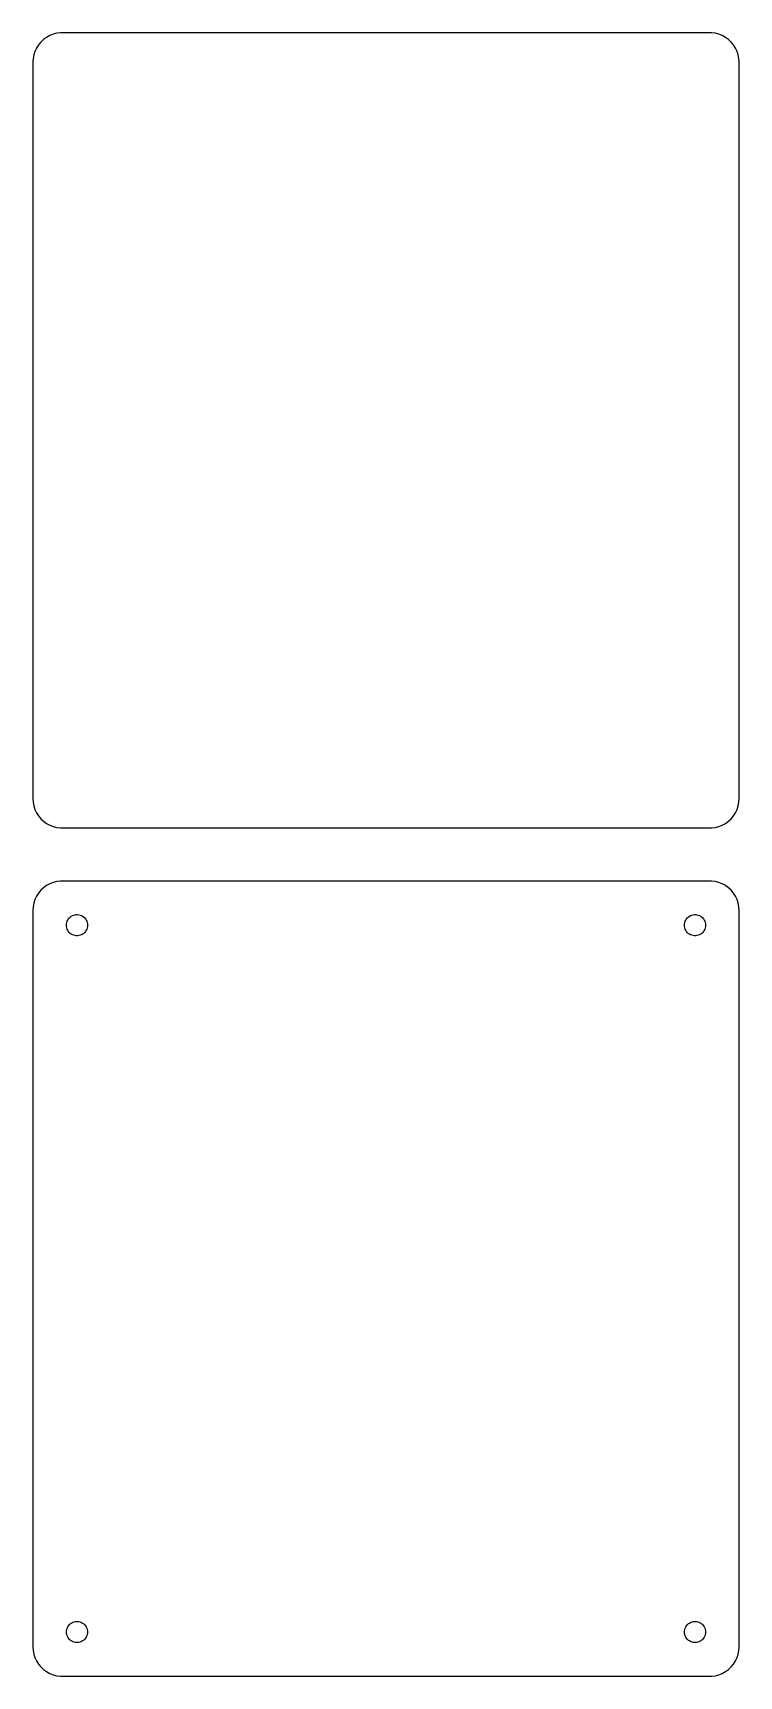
# Model space of a CAD drawing. Header units: metres. Extents: x -60 to 60, y 77 to 355.
import ezdxf

# ---------------------------------------------------------------- set-up
doc = ezdxf.new("R2010")
doc.units = ezdxf.units.M

msp = doc.modelspace()

# ---------------------------------------------------------------- linework, layer by layer
for p, q in [((-58.1871, 354.353), (-58.6448, 353.923)), ((-57.6791, 354.722), (-58.1871, 354.353)), ((-57.1289, 355.024), (-57.6791, 354.722)), ((-56.5451, 355.255), (-57.1289, 355.024)), ((-55.9369, 355.411), (-56.5451, 355.255)), ((-55.3139, 355.49), (-55.9369, 355.411)), ((55.3139, 355.49), (-55.3139, 355.49)), ((55.9369, 355.411), (55.3139, 355.49)), ((56.5451, 355.255), (55.9369, 355.411)), ((57.1289, 355.024), (56.5451, 355.255)), ((57.6791, 354.722), (57.1289, 355.024)), ((58.1871, 354.353), (57.6791, 354.722)), ((58.6448, 353.923), (58.1871, 354.353)), ((-59.8429, 351.743), (-59.9606, 351.127)), ((-59.6489, 352.341), (-59.8429, 351.743)), ((-59.3815, 352.909), (-59.6489, 352.341)), ((-59.0451, 353.439), (-59.3815, 352.909)), ((-58.6448, 353.923), (-59.0451, 353.439)), ((59.0451, 353.439), (58.6448, 353.923)), ((59.3815, 352.909), (59.0451, 353.439)), ((59.6489, 352.341), (59.3815, 352.909)), ((59.8429, 351.743), (59.6489, 352.341)), ((59.9606, 351.127), (59.8429, 351.743)), ((-59.9606, 351.127), (-60, 350.5)), ((-60, 350.5), (-60, 225.5)), ((60, 350.5), (59.9606, 351.127)), ((60, 225.5), (60, 350.5)), ((-60, 225.5), (-59.9606, 224.873)), ((-59.9606, 224.873), (-59.8429, 224.257)), ((-59.8429, 224.257), (-59.6489, 223.659)), ((-59.6489, 223.659), (-59.3815, 223.091)), ((59.3815, 223.091), (59.6489, 223.659)), ((59.6489, 223.659), (59.8429, 224.257)), ((59.8429, 224.257), (59.9606, 224.873)), ((59.9606, 224.873), (60, 225.5)), ((-59.3815, 223.091), (-59.0451, 222.561)), ((-59.0451, 222.561), (-58.6448, 222.077)), ((-58.6448, 222.077), (-58.1871, 221.647)), ((-58.1871, 221.647), (-57.6791, 221.278)), ((-57.6791, 221.278), (-57.1289, 220.976)), ((-57.1289, 220.976), (-56.5451, 220.745)), ((-56.5451, 220.745), (-55.9369, 220.589)), ((-55.9369, 220.589), (-55.3139, 220.51)), ((-55.3139, 220.51), (55.3139, 220.51)), ((55.3139, 220.51), (55.9369, 220.589)), ((55.9369, 220.589), (56.5451, 220.745)), ((56.5451, 220.745), (57.1289, 220.976)), ((57.1289, 220.976), (57.6791, 221.278)), ((57.6791, 221.278), (58.1871, 221.647)), ((58.1871, 221.647), (58.6448, 222.077)), ((58.6448, 222.077), (59.0451, 222.561)), ((59.0451, 222.561), (59.3815, 223.091)), ((-59.0451, 209.439), (-59.3815, 208.909)), ((-58.6448, 209.923), (-59.0451, 209.439)), ((-58.1871, 210.353), (-58.6448, 209.923)), ((-57.6791, 210.722), (-58.1871, 210.353)), ((-57.1289, 211.024), (-57.6791, 210.722)), ((-56.5451, 211.255), (-57.1289, 211.024)), ((-55.9369, 211.411), (-56.5451, 211.255)), ((-55.3139, 211.49), (-55.9369, 211.411)), ((55.3139, 211.49), (-55.3139, 211.49)), ((55.9369, 211.411), (55.3139, 211.49)), ((56.5451, 211.255), (55.9369, 211.411)), ((57.1289, 211.024), (56.5451, 211.255)), ((57.6791, 210.722), (57.1289, 211.024)), ((58.1871, 210.353), (57.6791, 210.722)), ((58.6448, 209.923), (58.1871, 210.353)), ((59.0451, 209.439), (58.6448, 209.923)), ((59.3815, 208.909), (59.0451, 209.439)), ((-59.9606, 207.127), (-60, 206.5)), ((-60, 206.5), (-60, 81.5)), ((-59.8429, 207.743), (-59.9606, 207.127)), ((-59.6489, 208.341), (-59.8429, 207.743)), ((-59.3815, 208.909), (-59.6489, 208.341)), ((59.6489, 208.341), (59.3815, 208.909)), ((59.8429, 207.743), (59.6489, 208.341)), ((59.9606, 207.127), (59.8429, 207.743)), ((60, 206.5), (59.9606, 207.127)), ((60, 81.5), (60, 206.5)), ((-54.3, 204), (-54.2858, 204.226)), ((-54.2858, 203.774), (-54.3, 204)), ((-54.2858, 204.226), (-54.2434, 204.448)), ((-54.2434, 203.552), (-54.2858, 203.774)), ((-54.2434, 204.448), (-54.1736, 204.663)), ((-54.1736, 204.663), (-54.0773, 204.867)), ((-54.0773, 204.867), (-53.9562, 205.058)), ((-53.9562, 205.058), (-53.8121, 205.232)), ((-53.8121, 205.232), (-53.6474, 205.387)), ((-53.6474, 205.387), (-53.4645, 205.52)), ((-53.4645, 205.52), (-53.2664, 205.629)), ((-53.2664, 205.629), (-53.0562, 205.712)), ((-53.0562, 205.712), (-52.8373, 205.768)), ((-52.8373, 205.768), (-52.613, 205.796)), ((-52.613, 205.796), (-52.387, 205.796)), ((-52.387, 205.796), (-52.1627, 205.768)), ((-52.1627, 205.768), (-51.9438, 205.712)), ((-51.9438, 205.712), (-51.7336, 205.629)), ((-51.7336, 205.629), (-51.5355, 205.52)), ((-51.5355, 205.52), (-51.3526, 205.387)), ((-51.3526, 205.387), (-51.1879, 205.232)), ((-51.1879, 205.232), (-51.0438, 205.058)), ((-51.0438, 205.058), (-50.9226, 204.867)), ((-50.9226, 204.867), (-50.8264, 204.663)), ((-50.8264, 204.663), (-50.7565, 204.448)), ((-50.7565, 204.448), (-50.7142, 204.226)), ((-50.7142, 203.774), (-50.7565, 203.552)), ((-50.7142, 204.226), (-50.7, 204)), ((-50.7, 204), (-50.7142, 203.774)), ((50.7, 204), (50.7142, 204.226)), ((50.7142, 203.774), (50.7, 204)), ((50.7142, 204.226), (50.7565, 204.448)), ((50.7565, 203.552), (50.7142, 203.774)), ((50.7565, 204.448), (50.8264, 204.663)), ((50.8264, 204.663), (50.9226, 204.867)), ((50.9226, 204.867), (51.0438, 205.058)), ((51.0438, 205.058), (51.1879, 205.232)), ((51.1879, 205.232), (51.3526, 205.387)), ((51.3526, 205.387), (51.5355, 205.52)), ((51.5355, 205.52), (51.7336, 205.629)), ((51.7336, 205.629), (51.9438, 205.712)), ((51.9438, 205.712), (52.1627, 205.768)), ((52.1627, 205.768), (52.387, 205.796)), ((52.387, 205.796), (52.613, 205.796)), ((52.613, 205.796), (52.8373, 205.768)), ((52.8373, 205.768), (53.0562, 205.712)), ((53.0562, 205.712), (53.2664, 205.629)), ((53.2664, 205.629), (53.4645, 205.52)), ((53.4645, 205.52), (53.6474, 205.387)), ((53.6474, 205.387), (53.8121, 205.232)), ((53.8121, 205.232), (53.9562, 205.058)), ((53.9562, 205.058), (54.0773, 204.867)), ((54.0773, 204.867), (54.1736, 204.663)), ((54.1736, 204.663), (54.2434, 204.448)), ((54.2434, 204.448), (54.2858, 204.226)), ((54.2858, 203.774), (54.2434, 203.552)), ((54.2858, 204.226), (54.3, 204)), ((54.3, 204), (54.2858, 203.774)), ((-54.1736, 203.337), (-54.2434, 203.552)), ((-54.0773, 203.133), (-54.1736, 203.337)), ((-53.9562, 202.942), (-54.0773, 203.133)), ((-53.8121, 202.768), (-53.9562, 202.942)), ((-53.6474, 202.613), (-53.8121, 202.768)), ((-53.4645, 202.48), (-53.6474, 202.613)), ((-53.2664, 202.371), (-53.4645, 202.48)), ((-53.0562, 202.288), (-53.2664, 202.371)), ((-52.8373, 202.232), (-53.0562, 202.288)), ((-52.613, 202.204), (-52.8373, 202.232)), ((-52.387, 202.204), (-52.613, 202.204)), ((-52.1627, 202.232), (-52.387, 202.204)), ((-51.9438, 202.288), (-52.1627, 202.232)), ((-51.7336, 202.371), (-51.9438, 202.288)), ((-51.5355, 202.48), (-51.7336, 202.371)), ((-51.3526, 202.613), (-51.5355, 202.48)), ((-51.1879, 202.768), (-51.3526, 202.613)), ((-51.0438, 202.942), (-51.1879, 202.768)), ((-50.9226, 203.133), (-51.0438, 202.942)), ((-50.8264, 203.337), (-50.9226, 203.133)), ((-50.7565, 203.552), (-50.8264, 203.337)), ((50.8264, 203.337), (50.7565, 203.552)), ((50.9226, 203.133), (50.8264, 203.337)), ((51.0438, 202.942), (50.9226, 203.133)), ((51.1879, 202.768), (51.0438, 202.942)), ((51.3526, 202.613), (51.1879, 202.768)), ((51.5355, 202.48), (51.3526, 202.613)), ((51.7336, 202.371), (51.5355, 202.48)), ((51.9438, 202.288), (51.7336, 202.371)), ((52.1627, 202.232), (51.9438, 202.288)), ((52.387, 202.204), (52.1627, 202.232)), ((52.613, 202.204), (52.387, 202.204)), ((52.8373, 202.232), (52.613, 202.204)), ((53.0562, 202.288), (52.8373, 202.232)), ((53.2664, 202.371), (53.0562, 202.288)), ((53.4645, 202.48), (53.2664, 202.371)), ((53.6474, 202.613), (53.4645, 202.48)), ((53.8121, 202.768), (53.6474, 202.613)), ((53.9562, 202.942), (53.8121, 202.768)), ((54.0773, 203.133), (53.9562, 202.942)), ((54.1736, 203.337), (54.0773, 203.133)), ((54.2434, 203.552), (54.1736, 203.337)), ((-54.3, 84), (-54.2858, 84.2256)), ((-54.2858, 83.7744), (-54.3, 84)), ((-54.2858, 84.2256), (-54.2434, 84.4476)), ((-54.2434, 83.5524), (-54.2858, 83.7744)), ((-54.2434, 84.4476), (-54.1736, 84.6626)), ((-54.1736, 84.6626), (-54.0773, 84.8672)), ((-54.0773, 84.8672), (-53.9562, 85.058)), ((-53.9562, 85.058), (-53.8121, 85.2322)), ((-53.8121, 85.2322), (-53.6474, 85.3869)), ((-53.6474, 85.3869), (-53.4645, 85.5198)), ((-53.4645, 85.5198), (-53.2664, 85.6287)), ((-53.2664, 85.6287), (-53.0562, 85.7119)), ((-53.0562, 85.7119), (-52.8373, 85.7681)), ((-52.8373, 85.7681), (-52.613, 85.7964)), ((-52.613, 85.7964), (-52.387, 85.7964)), ((-52.387, 85.7964), (-52.1627, 85.7681)), ((-52.1627, 85.7681), (-51.9438, 85.7119)), ((-51.9438, 85.7119), (-51.7336, 85.6287)), ((-51.7336, 85.6287), (-51.5355, 85.5198)), ((-51.5355, 85.5198), (-51.3526, 85.3869)), ((-51.3526, 85.3869), (-51.1879, 85.2322)), ((-51.1879, 85.2322), (-51.0438, 85.058)), ((-51.0438, 85.058), (-50.9226, 84.8672)), ((-50.9226, 84.8672), (-50.8264, 84.6626)), ((-50.8264, 84.6626), (-50.7565, 84.4476)), ((-50.7565, 84.4476), (-50.7142, 84.2256)), ((-50.7142, 83.7744), (-50.7565, 83.5524)), ((-50.7142, 84.2256), (-50.7, 84)), ((-50.7, 84), (-50.7142, 83.7744)), ((50.7, 84), (50.7142, 84.2256)), ((50.7142, 83.7744), (50.7, 84)), ((50.7142, 84.2256), (50.7565, 84.4476)), ((50.7565, 83.5524), (50.7142, 83.7744)), ((50.7565, 84.4476), (50.8264, 84.6626)), ((50.8264, 84.6626), (50.9226, 84.8672)), ((50.9226, 84.8672), (51.0438, 85.058)), ((51.0438, 85.058), (51.1879, 85.2322)), ((51.1879, 85.2322), (51.3526, 85.3869)), ((51.3526, 85.3869), (51.5355, 85.5198)), ((51.5355, 85.5198), (51.7336, 85.6287)), ((51.7336, 85.6287), (51.9438, 85.7119)), ((51.9438, 85.7119), (52.1627, 85.7681)), ((52.1627, 85.7681), (52.387, 85.7964)), ((52.387, 85.7964), (52.613, 85.7964)), ((52.613, 85.7964), (52.8373, 85.7681)), ((52.8373, 85.7681), (53.0562, 85.7119)), ((53.0562, 85.7119), (53.2664, 85.6287)), ((53.2664, 85.6287), (53.4645, 85.5198)), ((53.4645, 85.5198), (53.6474, 85.3869)), ((53.6474, 85.3869), (53.8121, 85.2322)), ((53.8121, 85.2322), (53.9562, 85.058)), ((53.9562, 85.058), (54.0773, 84.8672)), ((54.0773, 84.8672), (54.1736, 84.6626)), ((54.1736, 84.6626), (54.2434, 84.4476)), ((54.2434, 84.4476), (54.2858, 84.2256)), ((54.2858, 83.7744), (54.2434, 83.5524)), ((54.2858, 84.2256), (54.3, 84)), ((54.3, 84), (54.2858, 83.7744)), ((-60, 81.5), (-59.9606, 80.8733)), ((-54.1736, 83.3374), (-54.2434, 83.5524)), ((-54.0773, 83.1328), (-54.1736, 83.3374)), ((-53.9562, 82.942), (-54.0773, 83.1328)), ((-53.8121, 82.7678), (-53.9562, 82.942)), ((-53.6474, 82.6131), (-53.8121, 82.7678)), ((-53.4645, 82.4802), (-53.6474, 82.6131)), ((-53.2664, 82.3713), (-53.4645, 82.4802)), ((-53.0562, 82.2881), (-53.2664, 82.3713)), ((-52.8373, 82.2319), (-53.0562, 82.2881)), ((-52.613, 82.2036), (-52.8373, 82.2319)), ((-52.387, 82.2036), (-52.613, 82.2036)), ((-52.1627, 82.2319), (-52.387, 82.2036)), ((-51.9438, 82.2881), (-52.1627, 82.2319)), ((-51.7336, 82.3713), (-51.9438, 82.2881)), ((-51.5355, 82.4802), (-51.7336, 82.3713)), ((-51.3526, 82.6131), (-51.5355, 82.4802)), ((-51.1879, 82.7678), (-51.3526, 82.6131)), ((-51.0438, 82.942), (-51.1879, 82.7678)), ((-50.9226, 83.1328), (-51.0438, 82.942)), ((-50.8264, 83.3374), (-50.9226, 83.1328)), ((-50.7565, 83.5524), (-50.8264, 83.3374)), ((50.8264, 83.3374), (50.7565, 83.5524)), ((50.9226, 83.1328), (50.8264, 83.3374)), ((51.0438, 82.942), (50.9226, 83.1328)), ((51.1879, 82.7678), (51.0438, 82.942)), ((51.3526, 82.6131), (51.1879, 82.7678)), ((51.5355, 82.4802), (51.3526, 82.6131)), ((51.7336, 82.3713), (51.5355, 82.4802)), ((51.9438, 82.2881), (51.7336, 82.3713)), ((52.1627, 82.2319), (51.9438, 82.2881)), ((52.387, 82.2036), (52.1627, 82.2319)), ((52.613, 82.2036), (52.387, 82.2036)), ((52.8373, 82.2319), (52.613, 82.2036)), ((53.0562, 82.2881), (52.8373, 82.2319)), ((53.2664, 82.3713), (53.0562, 82.2881)), ((53.4645, 82.4802), (53.2664, 82.3713)), ((53.6474, 82.6131), (53.4645, 82.4802)), ((53.8121, 82.7678), (53.6474, 82.6131)), ((53.9562, 82.942), (53.8121, 82.7678)), ((54.0773, 83.1328), (53.9562, 82.942)), ((54.1736, 83.3374), (54.0773, 83.1328)), ((54.2434, 83.5524), (54.1736, 83.3374)), ((59.9606, 80.8733), (60, 81.5)), ((-59.9606, 80.8733), (-59.8429, 80.2566)), ((-59.8429, 80.2566), (-59.6489, 79.6594)), ((-59.6489, 79.6594), (-59.3815, 79.0912)), ((-59.3815, 79.0912), (-59.0451, 78.5611)), ((-59.0451, 78.5611), (-58.6448, 78.0773)), ((58.6448, 78.0773), (59.0451, 78.5611)), ((59.0451, 78.5611), (59.3815, 79.0912)), ((59.3815, 79.0912), (59.6489, 79.6594)), ((59.6489, 79.6594), (59.8429, 80.2566)), ((59.8429, 80.2566), (59.9606, 80.8733)), ((-58.6448, 78.0773), (-58.1871, 77.6474)), ((-58.1871, 77.6474), (-57.6791, 77.2784)), ((-57.6791, 77.2784), (-57.1289, 76.9759)), ((-57.1289, 76.9759), (-56.5451, 76.7447)), ((-56.5451, 76.7447), (-55.9369, 76.5886)), ((-55.9369, 76.5886), (-55.3139, 76.5099)), ((-55.3139, 76.5099), (55.3139, 76.5099)), ((55.3139, 76.5099), (55.9369, 76.5886)), ((55.9369, 76.5886), (56.5451, 76.7447)), ((56.5451, 76.7447), (57.1289, 76.9759)), ((57.1289, 76.9759), (57.6791, 77.2784)), ((57.6791, 77.2784), (58.1871, 77.6474)), ((58.1871, 77.6474), (58.6448, 78.0773))]:
    msp.add_line(p, q)

doc.saveas('drawing.dxf')
